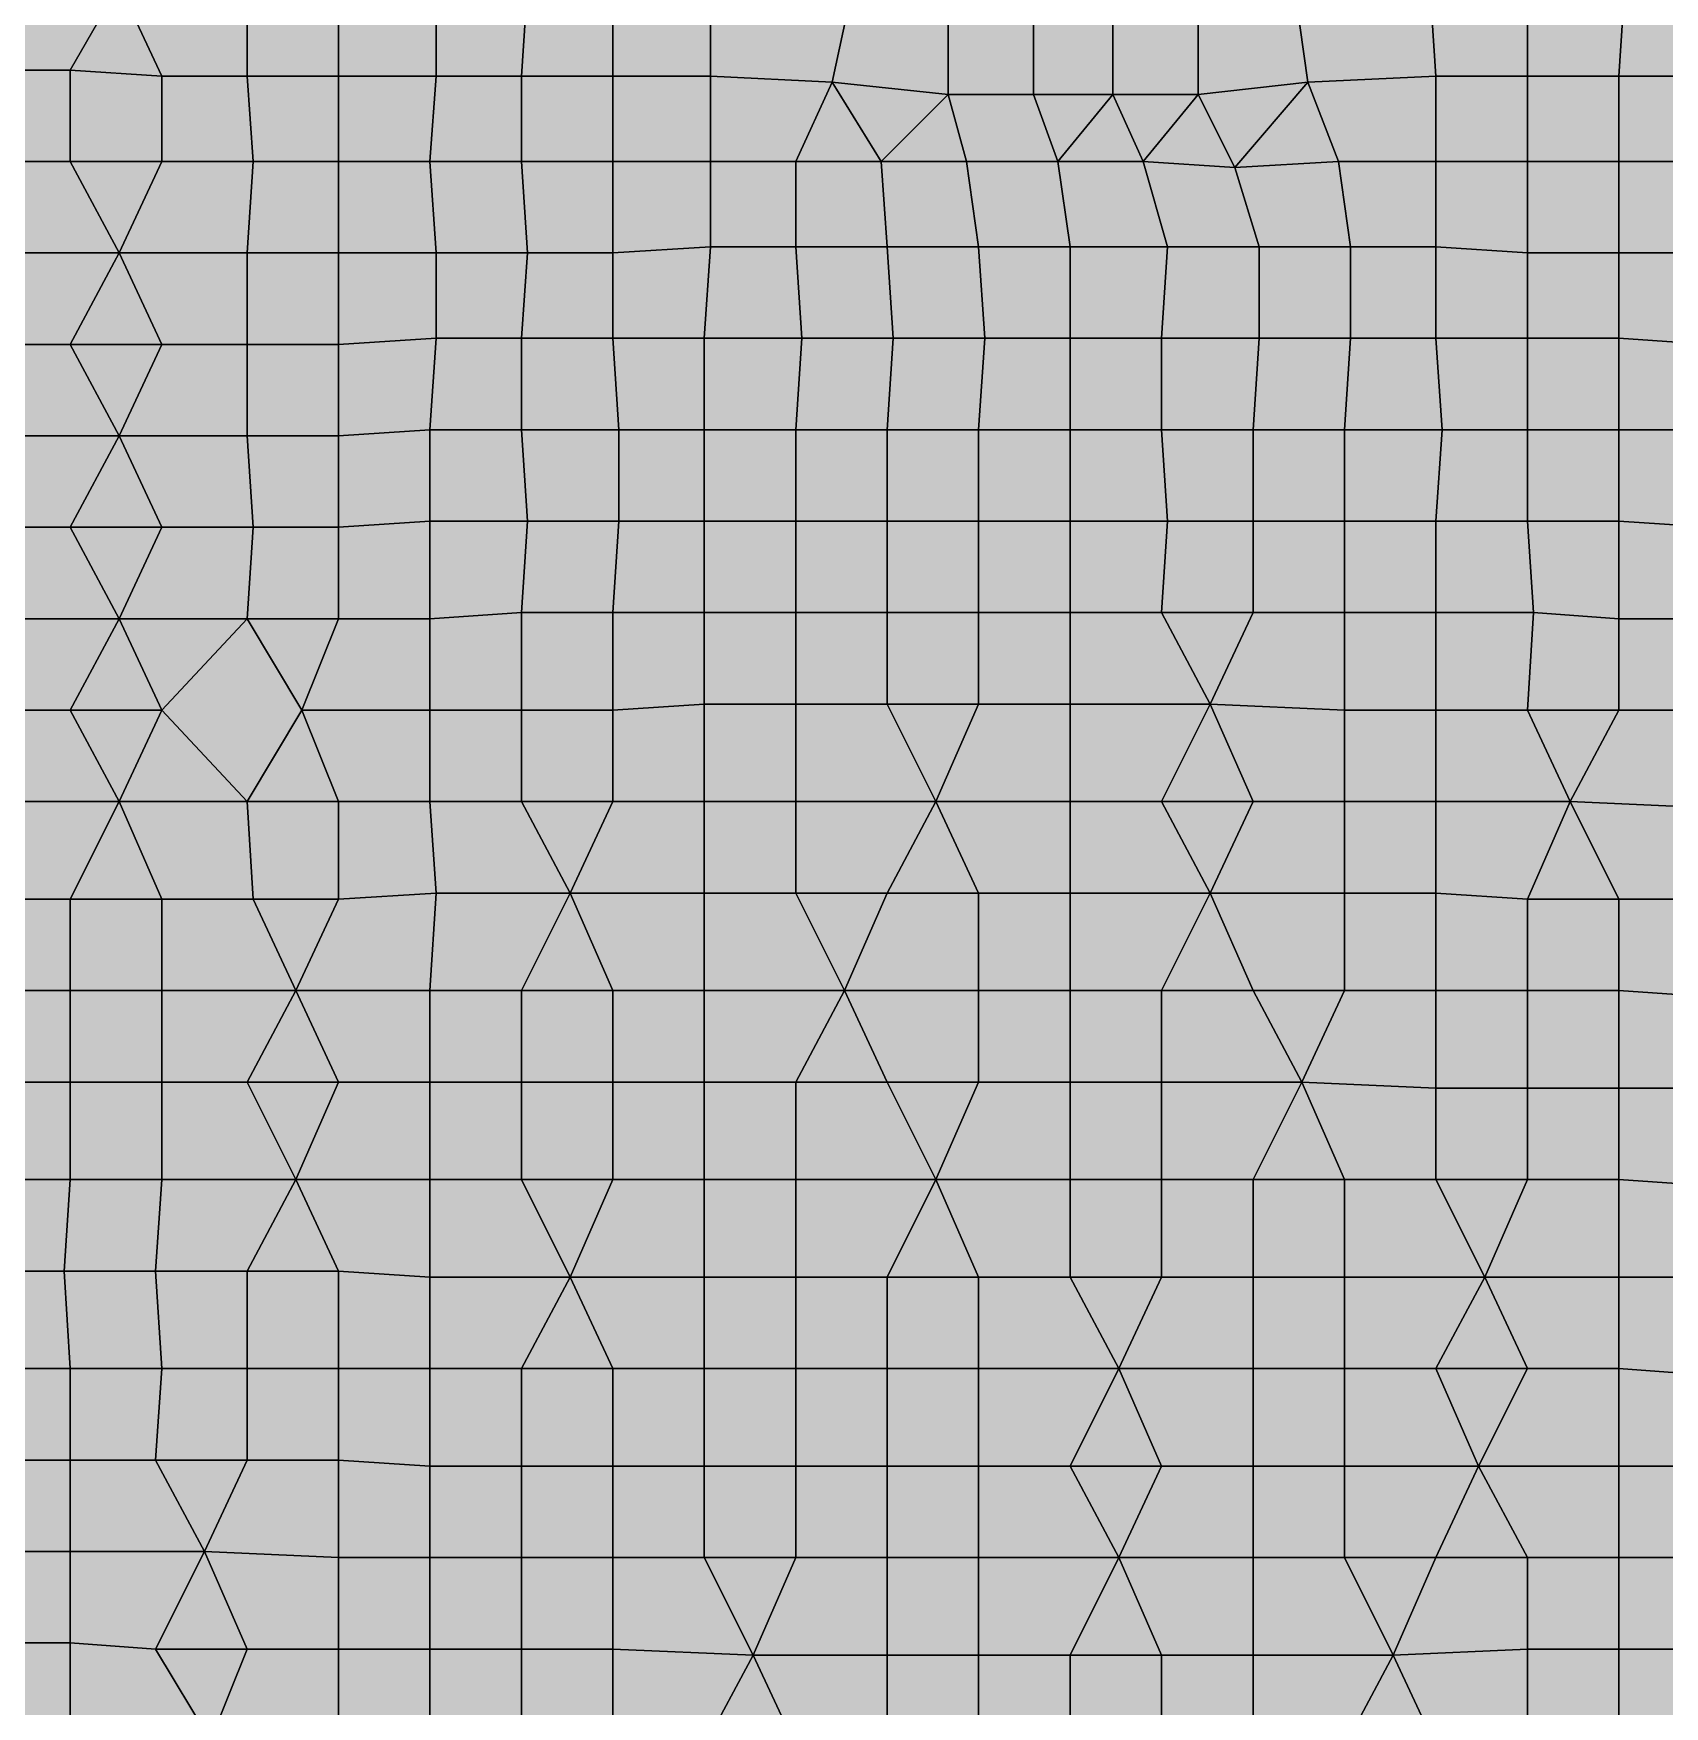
# Model space of a CAD drawing. Header units: metres. Extents: x -7480 to 79269, y -9100 to 45880.
# Drawn here: x 28639 to 33990, y 26692 to 32180 of the extents above; entities that cross this region are included whole.
import ezdxf

# ---------------------------------------------------------------- set-up
doc = ezdxf.new("R2010")
doc.units = ezdxf.units.M
for name, color, linetype in [('COLOR_1', 1, 'Continuous'), ('COLOR_181', 181, 'Continuous'), ('COLOR_3', 3, 'Continuous'), ('COLOR_5', 5, 'Continuous')]:
    doc.layers.add(name, color=color, linetype=linetype)

msp = doc.modelspace()

# ---------------------------------------------------------------- hatches: boundary and pattern name
at = {"layer": 'COLOR_1'}
for points in [[(30540, 32040), (30860, 32040), (30860, 32340), (30540, 32340)], [(30860, 32040), (31260, 32020), (31320, 32300), (30860, 32340)], [(30540, 31760), (30860, 31760), (30860, 32040), (30540, 32040)], [(30860, 31760), (31140, 31760), (31260, 32020), (30860, 32040)], [(31140, 31760), (31420, 31760), (31260, 32020)], [(31260, 32020), (31420, 31760), (31640, 31980)], [(32460, 31980), (32580, 31740), (32820, 32020)], [(32580, 31740), (32920, 31760), (32820, 32020)], [(32820, 32020), (32920, 31760), (33240, 31760), (33240, 32040)], [(33240, 31760), (33540, 31760), (33540, 32040), (33240, 32040)], [(31420, 31760), (31700, 31760), (31640, 31980)], [(31640, 31980), (31700, 31760), (32000, 31760), (31920, 31980)], [(31920, 31980), (32000, 31760), (32180, 31980)], [(32000, 31760), (32280, 31760), (32180, 31980)], [(32180, 31980), (32280, 31760), (32460, 31980)], [(32280, 31760), (32580, 31740), (32460, 31980)], [(30540, 31460), (30860, 31480), (30860, 31760), (30540, 31760)], [(30860, 31480), (31140, 31480), (31140, 31760), (30860, 31760)], [(31140, 31480), (31440, 31480), (31420, 31760), (31140, 31760)], [(31420, 31760), (31440, 31480), (31740, 31480), (31700, 31760)], [(31700, 31760), (31740, 31480), (32040, 31480), (32000, 31760)], [(32000, 31760), (32040, 31480), (32360, 31480), (32280, 31760)], [(32280, 31760), (32360, 31480), (32660, 31480), (32580, 31740)], [(32580, 31740), (32660, 31480), (32960, 31480), (32920, 31760)], [(32920, 31760), (32960, 31480), (33240, 31480), (33240, 31760)], [(33240, 31480), (33540, 31460), (33540, 31760), (33240, 31760)], [(30540, 31180), (30840, 31180), (30860, 31480), (30540, 31460)], [(30840, 31180), (31160, 31180), (31140, 31480), (30860, 31480)], [(32960, 31180), (33240, 31180), (33240, 31480), (32960, 31480)], [(33240, 31180), (33540, 31180), (33540, 31460), (33240, 31480)], [(30240, 30880), (30560, 30880), (30540, 31180), (30240, 31180)], [(30540, 31180), (30560, 30880), (30840, 30880), (30840, 31180)], [(30840, 30880), (31140, 30880), (31160, 31180), (30840, 31180)], [(31140, 30880), (31440, 30880), (31460, 31180), (31160, 31180)], [(31440, 30880), (31740, 30880), (31760, 31180), (31460, 31180)], [(31740, 30880), (32040, 30880), (32040, 31180), (31760, 31180)], [(32040, 30880), (32340, 30880), (32340, 31180), (32040, 31180)], [(32340, 30880), (32640, 30880), (32660, 31180), (32340, 31180)], [(32640, 30880), (32940, 30880), (32960, 31180), (32660, 31180)], [(32940, 30880), (33260, 30880), (33240, 31180), (32960, 31180)], [(33240, 31180), (33260, 30880), (33540, 30880), (33540, 31180)], [(33540, 30880), (33840, 30880), (33840, 31180), (33540, 31180)]]:
    msp.add_hatch(color=256, dxfattribs=at).paths.add_polyline_path(points)
at = {"layer": 'COLOR_181'}
for points in [[(28460, 32060), (28760, 32060), (28920, 32340), (28460, 32360)], [(28760, 32060), (29060, 32040), (28920, 32340)], [(28920, 32340), (29060, 32040), (29340, 32040), (29340, 32340)], [(29340, 32040), (29640, 32040), (29640, 32340), (29340, 32340)], [(29640, 32040), (29960, 32040), (29960, 32340), (29640, 32340)], [(29960, 32040), (30240, 32040), (30260, 32340), (29960, 32340)], [(30240, 32040), (30540, 32040), (30540, 32340), (30260, 32340)], [(33540, 32040), (33840, 32040), (33860, 32340), (33540, 32340)], [(33840, 32040), (34140, 32040), (34140, 32340), (33860, 32340)], [(28460, 31760), (28760, 31760), (28760, 32060), (28460, 32060)], [(28760, 31760), (29060, 31760), (29060, 32040), (28760, 32060)], [(29060, 31760), (29360, 31760), (29340, 32040), (29060, 32040)], [(29340, 32040), (29360, 31760), (29640, 31760), (29640, 32040)], [(29640, 31760), (29940, 31760), (29960, 32040), (29640, 32040)], [(29940, 31760), (30240, 31760), (30240, 32040), (29960, 32040)], [(30240, 31760), (30540, 31760), (30540, 32040), (30240, 32040)], [(33540, 31760), (33840, 31760), (33840, 32040), (33540, 32040)], [(33840, 31760), (34140, 31760), (34140, 32040), (33840, 32040)], [(28460, 31460), (28920, 31460), (28760, 31760), (28460, 31760)], [(28760, 31760), (28920, 31460), (29060, 31760)], [(28920, 31460), (29340, 31460), (29360, 31760), (29060, 31760)], [(29340, 31460), (29640, 31460), (29640, 31760), (29360, 31760)], [(29640, 31460), (29960, 31460), (29940, 31760), (29640, 31760)], [(29940, 31760), (29960, 31460), (30260, 31460), (30240, 31760)], [(30240, 31760), (30260, 31460), (30540, 31460), (30540, 31760)], [(33540, 31460), (33840, 31460), (33840, 31760), (33540, 31760)], [(33840, 31460), (34140, 31460), (34140, 31760), (33840, 31760)], [(28460, 31160), (28760, 31160), (28920, 31460), (28460, 31460)], [(28760, 31160), (29060, 31160), (28920, 31460)], [(28920, 31460), (29060, 31160), (29340, 31160), (29340, 31460)], [(29340, 31160), (29640, 31160), (29640, 31460), (29340, 31460)], [(29640, 31160), (29960, 31180), (29960, 31460), (29640, 31460)], [(29960, 31180), (30240, 31180), (30260, 31460), (29960, 31460)], [(30240, 31180), (30540, 31180), (30540, 31460), (30260, 31460)], [(31140, 31480), (31160, 31180), (31460, 31180), (31440, 31480)], [(31440, 31480), (31460, 31180), (31760, 31180), (31740, 31480)], [(31740, 31480), (31760, 31180), (32040, 31180), (32040, 31480)], [(32040, 31180), (32340, 31180), (32360, 31480), (32040, 31480)], [(32340, 31180), (32660, 31180), (32660, 31480), (32360, 31480)], [(32660, 31180), (32960, 31180), (32960, 31480), (32660, 31480)], [(33540, 31180), (33840, 31180), (33840, 31460), (33540, 31460)], [(33840, 31180), (34140, 31160), (34140, 31460), (33840, 31460)], [(29640, 30860), (29940, 30880), (29960, 31180), (29640, 31160)], [(29940, 30880), (30240, 30880), (30240, 31180), (29960, 31180)], [(33840, 30880), (34140, 30880), (34140, 31160), (33840, 31180)], [(28460, 30860), (28920, 30860), (28760, 31160), (28460, 31160)], [(28760, 31160), (28920, 30860), (29060, 31160)], [(28920, 30860), (29340, 30860), (29340, 31160), (29060, 31160)], [(29340, 30860), (29640, 30860), (29640, 31160), (29340, 31160)], [(28460, 30560), (28760, 30560), (28920, 30860), (28460, 30860)], [(28760, 30560), (29060, 30560), (28920, 30860)], [(28920, 30860), (29060, 30560), (29360, 30560), (29340, 30860)], [(29340, 30860), (29360, 30560), (29640, 30560), (29640, 30860)], [(29640, 30560), (29940, 30580), (29940, 30880), (29640, 30860)], [(29940, 30580), (30260, 30580), (30240, 30880), (29940, 30880)], [(30240, 30880), (30260, 30580), (30560, 30580), (30560, 30880)], [(30560, 30580), (30840, 30580), (30840, 30880), (30560, 30880)], [(30840, 30580), (31140, 30580), (31140, 30880), (30840, 30880)], [(31140, 30580), (31440, 30580), (31440, 30880), (31140, 30880)], [(31440, 30580), (31740, 30580), (31740, 30880), (31440, 30880)], [(31740, 30580), (32040, 30580), (32040, 30880), (31740, 30880)], [(32040, 30580), (32360, 30580), (32340, 30880), (32040, 30880)], [(32340, 30880), (32360, 30580), (32640, 30580), (32640, 30880)], [(32640, 30580), (32940, 30580), (32940, 30880), (32640, 30880)], [(32940, 30580), (33240, 30580), (33260, 30880), (32940, 30880)], [(33240, 30580), (33540, 30580), (33540, 30880), (33260, 30880)], [(33540, 30580), (33840, 30580), (33840, 30880), (33540, 30880)], [(33840, 30580), (34140, 30560), (34140, 30880), (33840, 30880)], [(29640, 30260), (29940, 30260), (29940, 30580), (29640, 30560)], [(29940, 30260), (30240, 30280), (30260, 30580), (29940, 30580)], [(30240, 30280), (30540, 30280), (30560, 30580), (30260, 30580)], [(30540, 30280), (30840, 30280), (30840, 30580), (30560, 30580)], [(30840, 30280), (31140, 30280), (31140, 30580), (30840, 30580)], [(31140, 30280), (31440, 30280), (31440, 30580), (31140, 30580)], [(31440, 30280), (31740, 30280), (31740, 30580), (31440, 30580)], [(31740, 30280), (32040, 30280), (32040, 30580), (31740, 30580)], [(32040, 30280), (32340, 30280), (32360, 30580), (32040, 30580)], [(32340, 30280), (32640, 30280), (32640, 30580), (32360, 30580)], [(32640, 30280), (32940, 30280), (32940, 30580), (32640, 30580)], [(32940, 30280), (33240, 30280), (33240, 30580), (32940, 30580)], [(33240, 30280), (33560, 30280), (33540, 30580), (33240, 30580)], [(33540, 30580), (33560, 30280), (33840, 30260), (33840, 30580)], [(33840, 30260), (34140, 30260), (34140, 30560), (33840, 30580)], [(28460, 30260), (28920, 30260), (28760, 30560), (28460, 30560)], [(28760, 30560), (28920, 30260), (29060, 30560)], [(28920, 30260), (29340, 30260), (29360, 30560), (29060, 30560)], [(29340, 30260), (29640, 30260), (29640, 30560), (29360, 30560)], [(28460, 29960), (28760, 29960), (28920, 30260), (28460, 30260)], [(28760, 29960), (29060, 29960), (28920, 30260)], [(28920, 30260), (29060, 29960), (29340, 30260)], [(29060, 29960), (29340, 29660), (29520, 29960), (29340, 30260)], [(29340, 30260), (29520, 29960), (29640, 30260)], [(29520, 29960), (29940, 29960), (29940, 30260), (29640, 30260)], [(29940, 29960), (30240, 29960), (30240, 30280), (29940, 30260)], [(30240, 29960), (30540, 29960), (30540, 30280), (30240, 30280)], [(30540, 29960), (30840, 29980), (30840, 30280), (30540, 30280)], [(30840, 29980), (31140, 29980), (31140, 30280), (30840, 30280)], [(31140, 29980), (31440, 29980), (31440, 30280), (31140, 30280)], [(31440, 29980), (31740, 29980), (31740, 30280), (31440, 30280)], [(31740, 29980), (32040, 29980), (32040, 30280), (31740, 30280)], [(32040, 29980), (32500, 29980), (32340, 30280), (32040, 30280)], [(32340, 30280), (32500, 29980), (32640, 30280)], [(32500, 29980), (32940, 29960), (32940, 30280), (32640, 30280)], [(32940, 29960), (33240, 29960), (33240, 30280), (32940, 30280)], [(33240, 29960), (33540, 29960), (33560, 30280), (33240, 30280)], [(33540, 29960), (33840, 29960), (33840, 30260), (33560, 30280)], [(33840, 29960), (34140, 29960), (34140, 30260), (33840, 30260)], [(30540, 29660), (30840, 29660), (30840, 29980), (30540, 29960)], [(30840, 29660), (31140, 29660), (31140, 29980), (30840, 29980)], [(31140, 29660), (31600, 29660), (31440, 29980), (31140, 29980)], [(31440, 29980), (31600, 29660), (31740, 29980)], [(31600, 29660), (32040, 29660), (32040, 29980), (31740, 29980)], [(32040, 29660), (32340, 29660), (32500, 29980), (32040, 29980)], [(32340, 29660), (32640, 29660), (32500, 29980)], [(32500, 29980), (32640, 29660), (32940, 29660), (32940, 29960)], [(28460, 29660), (28920, 29660), (28760, 29960), (28460, 29960)], [(28760, 29960), (28920, 29660), (29060, 29960)], [(28920, 29660), (29340, 29660), (29060, 29960)], [(29340, 29660), (29640, 29660), (29520, 29960)], [(29520, 29960), (29640, 29660), (29940, 29660), (29940, 29960)], [(29940, 29660), (30240, 29660), (30240, 29960), (29940, 29960)], [(30240, 29660), (30540, 29660), (30540, 29960), (30240, 29960)], [(32940, 29660), (33240, 29660), (33240, 29960), (32940, 29960)], [(33240, 29660), (33680, 29660), (33540, 29960), (33240, 29960)], [(33540, 29960), (33680, 29660), (33840, 29960)], [(33680, 29660), (34140, 29640), (34140, 29960), (33840, 29960)], [(28460, 29340), (28760, 29340), (28920, 29660), (28460, 29660)], [(28760, 29340), (29060, 29340), (28920, 29660)], [(28920, 29660), (29060, 29340), (29360, 29340), (29340, 29660)], [(29340, 29660), (29360, 29340), (29640, 29340), (29640, 29660)], [(29640, 29340), (29960, 29360), (29940, 29660), (29640, 29660)], [(29940, 29660), (29960, 29360), (30400, 29360), (30240, 29660)], [(30240, 29660), (30400, 29360), (30540, 29660)], [(30400, 29360), (30840, 29360), (30840, 29660), (30540, 29660)], [(30840, 29360), (31140, 29360), (31140, 29660), (30840, 29660)], [(31140, 29360), (31440, 29360), (31600, 29660), (31140, 29660)], [(31440, 29360), (31740, 29360), (31600, 29660)], [(31600, 29660), (31740, 29360), (32040, 29360), (32040, 29660)], [(32040, 29360), (32500, 29360), (32340, 29660), (32040, 29660)], [(32340, 29660), (32500, 29360), (32640, 29660)], [(32500, 29360), (32940, 29360), (32940, 29660), (32640, 29660)], [(32940, 29360), (33240, 29360), (33240, 29660), (32940, 29660)], [(33240, 29360), (33540, 29340), (33680, 29660), (33240, 29660)], [(33540, 29340), (33840, 29340), (33680, 29660)], [(33680, 29660), (33840, 29340), (34140, 29340), (34140, 29640)], [(28460, 29040), (28760, 29040), (28760, 29340), (28460, 29340)], [(28760, 29040), (29060, 29040), (29060, 29340), (28760, 29340)], [(29060, 29040), (29500, 29040), (29360, 29340), (29060, 29340)], [(29360, 29340), (29500, 29040), (29640, 29340)], [(29500, 29040), (29940, 29040), (29960, 29360), (29640, 29340)], [(29940, 29040), (30240, 29040), (30400, 29360), (29960, 29360)], [(30240, 29040), (30540, 29040), (30400, 29360)], [(30400, 29360), (30540, 29040), (30840, 29040), (30840, 29360)], [(30840, 29040), (31300, 29040), (31140, 29360), (30840, 29360)], [(31140, 29360), (31300, 29040), (31440, 29360)], [(31300, 29040), (31740, 29040), (31740, 29360), (31440, 29360)], [(31740, 29040), (32040, 29040), (32040, 29360), (31740, 29360)], [(32040, 29040), (32340, 29040), (32500, 29360), (32040, 29360)], [(32340, 29040), (32640, 29040), (32500, 29360)], [(32500, 29360), (32640, 29040), (32940, 29040), (32940, 29360)], [(32940, 29040), (33240, 29040), (33240, 29360), (32940, 29360)], [(33240, 29040), (33540, 29040), (33540, 29340), (33240, 29360)], [(33540, 29040), (33840, 29040), (33840, 29340), (33540, 29340)], [(33840, 29040), (34140, 29020), (34140, 29340), (33840, 29340)], [(28460, 28740), (28760, 28740), (28760, 29040), (28460, 29040)], [(28760, 28740), (29060, 28740), (29060, 29040), (28760, 29040)], [(29060, 28740), (29340, 28740), (29500, 29040), (29060, 29040)], [(29340, 28740), (29640, 28740), (29500, 29040)], [(29500, 29040), (29640, 28740), (29940, 28740), (29940, 29040)], [(29940, 28740), (30240, 28740), (30240, 29040), (29940, 29040)], [(30240, 28740), (30540, 28740), (30540, 29040), (30240, 29040)], [(30540, 28740), (30840, 28740), (30840, 29040), (30540, 29040)], [(30840, 28740), (31140, 28740), (31300, 29040), (30840, 29040)], [(31140, 28740), (31440, 28740), (31300, 29040)], [(31300, 29040), (31440, 28740), (31740, 28740), (31740, 29040)], [(31740, 28740), (32040, 28740), (32040, 29040), (31740, 29040)], [(32040, 28740), (32340, 28740), (32340, 29040), (32040, 29040)], [(32340, 28740), (32800, 28740), (32640, 29040), (32340, 29040)], [(32640, 29040), (32800, 28740), (32940, 29040)], [(32800, 28740), (33240, 28720), (33240, 29040), (32940, 29040)], [(33240, 28720), (33540, 28720), (33540, 29040), (33240, 29040)], [(33540, 28720), (33840, 28720), (33840, 29040), (33540, 29040)], [(33840, 28720), (34140, 28720), (34140, 29020), (33840, 29040)], [(28460, 28420), (28760, 28420), (28760, 28740), (28460, 28740)], [(28760, 28420), (29060, 28420), (29060, 28740), (28760, 28740)], [(29060, 28420), (29500, 28420), (29340, 28740), (29060, 28740)], [(29340, 28740), (29500, 28420), (29640, 28740)], [(29500, 28420), (29940, 28420), (29940, 28740), (29640, 28740)], [(29940, 28420), (30240, 28420), (30240, 28740), (29940, 28740)], [(30240, 28420), (30540, 28420), (30540, 28740), (30240, 28740)], [(30540, 28420), (30840, 28420), (30840, 28740), (30540, 28740)], [(30840, 28420), (31140, 28420), (31140, 28740), (30840, 28740)], [(31140, 28420), (31600, 28420), (31440, 28740), (31140, 28740)], [(31440, 28740), (31600, 28420), (31740, 28740)], [(31600, 28420), (32040, 28420), (32040, 28740), (31740, 28740)], [(32040, 28420), (32340, 28420), (32340, 28740), (32040, 28740)], [(32340, 28420), (32640, 28420), (32800, 28740), (32340, 28740)], [(32640, 28420), (32940, 28420), (32800, 28740)], [(32800, 28740), (32940, 28420), (33240, 28420), (33240, 28720)], [(33240, 28420), (33540, 28420), (33540, 28720), (33240, 28720)], [(33540, 28420), (33840, 28420), (33840, 28720), (33540, 28720)], [(33840, 28420), (34140, 28400), (34140, 28720), (33840, 28720)], [(28300, 28120), (28740, 28120), (28760, 28420), (28460, 28420)], [(28740, 28120), (29040, 28120), (29060, 28420), (28760, 28420)], [(29040, 28120), (29340, 28120), (29500, 28420), (29060, 28420)], [(29340, 28120), (29640, 28120), (29500, 28420)], [(29500, 28420), (29640, 28120), (29940, 28100), (29940, 28420)], [(29940, 28100), (30400, 28100), (30240, 28420), (29940, 28420)], [(30240, 28420), (30400, 28100), (30540, 28420)], [(30400, 28100), (30840, 28100), (30840, 28420), (30540, 28420)], [(30840, 28100), (31140, 28100), (31140, 28420), (30840, 28420)], [(31140, 28100), (31440, 28100), (31600, 28420), (31140, 28420)], [(31440, 28100), (31740, 28100), (31600, 28420)], [(31600, 28420), (31740, 28100), (32040, 28100), (32040, 28420)], [(32040, 28100), (32340, 28100), (32340, 28420), (32040, 28420)], [(32340, 28100), (32640, 28100), (32640, 28420), (32340, 28420)], [(32640, 28100), (32940, 28100), (32940, 28420), (32640, 28420)], [(32940, 28100), (33400, 28100), (33240, 28420), (32940, 28420)], [(33240, 28420), (33400, 28100), (33540, 28420)], [(33400, 28100), (33840, 28100), (33840, 28420), (33540, 28420)], [(33840, 28100), (34140, 28100), (34140, 28400), (33840, 28420)], [(28300, 28120), (28460, 27800), (28760, 27800), (28740, 28120)], [(28740, 28120), (28760, 27800), (29060, 27800), (29040, 28120)], [(29040, 28120), (29060, 27800), (29340, 27800), (29340, 28120)], [(29340, 27800), (29640, 27800), (29640, 28120), (29340, 28120)], [(29640, 27800), (29940, 27800), (29940, 28100), (29640, 28120)], [(29940, 27800), (30240, 27800), (30400, 28100), (29940, 28100)], [(30240, 27800), (30540, 27800), (30400, 28100)], [(30400, 28100), (30540, 27800), (30840, 27800), (30840, 28100)], [(30840, 27800), (31140, 27800), (31140, 28100), (30840, 28100)], [(31140, 27800), (31440, 27800), (31440, 28100), (31140, 28100)], [(31440, 27800), (31740, 27800), (31740, 28100), (31440, 28100)], [(31740, 27800), (32200, 27800), (32040, 28100), (31740, 28100)], [(32040, 28100), (32200, 27800), (32340, 28100)], [(32200, 27800), (32640, 27800), (32640, 28100), (32340, 28100)], [(32640, 27800), (32940, 27800), (32940, 28100), (32640, 28100)], [(32940, 27800), (33240, 27800), (33400, 28100), (32940, 28100)], [(33240, 27800), (33540, 27800), (33400, 28100)], [(33400, 28100), (33540, 27800), (33840, 27800), (33840, 28100)], [(33840, 27800), (34120, 27780), (34140, 28100), (33840, 28100)], [(28440, 27500), (28760, 27500), (28760, 27800), (28460, 27800)], [(28760, 27500), (29040, 27500), (29060, 27800), (28760, 27800)], [(29040, 27500), (29340, 27500), (29340, 27800), (29060, 27800)], [(29340, 27500), (29640, 27500), (29640, 27800), (29340, 27800)], [(29640, 27500), (29940, 27480), (29940, 27800), (29640, 27800)], [(29940, 27480), (30240, 27480), (30240, 27800), (29940, 27800)], [(30240, 27480), (30540, 27480), (30540, 27800), (30240, 27800)], [(30540, 27480), (30840, 27480), (30840, 27800), (30540, 27800)], [(30840, 27480), (31140, 27480), (31140, 27800), (30840, 27800)], [(31140, 27480), (31440, 27480), (31440, 27800), (31140, 27800)], [(31440, 27480), (31740, 27480), (31740, 27800), (31440, 27800)], [(31740, 27480), (32040, 27480), (32200, 27800), (31740, 27800)], [(32040, 27480), (32340, 27480), (32200, 27800)], [(32200, 27800), (32340, 27480), (32640, 27480), (32640, 27800)], [(32640, 27480), (32940, 27480), (32940, 27800), (32640, 27800)], [(32940, 27480), (33380, 27480), (33240, 27800), (32940, 27800)], [(33240, 27800), (33380, 27480), (33540, 27800)], [(33380, 27480), (33840, 27480), (33840, 27800), (33540, 27800)], [(33840, 27480), (34140, 27480), (34120, 27780), (33840, 27800)], [(28440, 27500), (28460, 27200), (28760, 27200), (28760, 27500)], [(28760, 27200), (29200, 27200), (29040, 27500), (28760, 27500)], [(29040, 27500), (29200, 27200), (29340, 27500)], [(29200, 27200), (29640, 27180), (29640, 27500), (29340, 27500)], [(29640, 27180), (29940, 27180), (29940, 27480), (29640, 27500)], [(29940, 27180), (30240, 27180), (30240, 27480), (29940, 27480)], [(30240, 27180), (30540, 27180), (30540, 27480), (30240, 27480)], [(30540, 27180), (30840, 27180), (30840, 27480), (30540, 27480)], [(30840, 27180), (31140, 27180), (31140, 27480), (30840, 27480)], [(31140, 27180), (31440, 27180), (31440, 27480), (31140, 27480)], [(31440, 27180), (31740, 27180), (31740, 27480), (31440, 27480)], [(31740, 27180), (32200, 27180), (32040, 27480), (31740, 27480)], [(32040, 27480), (32200, 27180), (32340, 27480)], [(32200, 27180), (32640, 27180), (32640, 27480), (32340, 27480)], [(32640, 27180), (32940, 27180), (32940, 27480), (32640, 27480)], [(32940, 27180), (33240, 27180), (33380, 27480), (32940, 27480)], [(33240, 27180), (33540, 27180), (33380, 27480)], [(33380, 27480), (33540, 27180), (33840, 27180), (33840, 27480)], [(33840, 27180), (34140, 27180), (34140, 27480), (33840, 27480)], [(28440, 26900), (28760, 26900), (28760, 27200), (28460, 27200)], [(28760, 26900), (29040, 26880), (29200, 27200), (28760, 27200)], [(29040, 26880), (29340, 26880), (29200, 27200)], [(29200, 27200), (29340, 26880), (29640, 26880), (29640, 27180)], [(29640, 26880), (29940, 26880), (29940, 27180), (29640, 27180)], [(29940, 26880), (30240, 26880), (30240, 27180), (29940, 27180)], [(30240, 26880), (30540, 26880), (30540, 27180), (30240, 27180)], [(30540, 26880), (31000, 26860), (30840, 27180), (30540, 27180)], [(30840, 27180), (31000, 26860), (31140, 27180)], [(31000, 26860), (31440, 26860), (31440, 27180), (31140, 27180)], [(31440, 26860), (31740, 26860), (31740, 27180), (31440, 27180)], [(31740, 26860), (32040, 26860), (32200, 27180), (31740, 27180)], [(32040, 26860), (32340, 26860), (32200, 27180)], [(32200, 27180), (32340, 26860), (32640, 26860), (32640, 27180)], [(32640, 26860), (33100, 26860), (32940, 27180), (32640, 27180)], [(32940, 27180), (33100, 26860), (33240, 27180)], [(33100, 26860), (33540, 26880), (33540, 27180), (33240, 27180)], [(33540, 26880), (33840, 26880), (33840, 27180), (33540, 27180)], [(33840, 26880), (34140, 26880), (34140, 27180), (33840, 27180)], [(28440, 26900), (28460, 26580), (28760, 26580), (28760, 26900)], [(28760, 26580), (29220, 26580), (29040, 26880), (28760, 26900)], [(29040, 26880), (29220, 26580), (29340, 26880)], [(29220, 26580), (29640, 26580), (29640, 26880), (29340, 26880)], [(29640, 26580), (29940, 26580), (29940, 26880), (29640, 26880)], [(29940, 26580), (30240, 26560), (30240, 26880), (29940, 26880)], [(30240, 26560), (30540, 26560), (30540, 26880), (30240, 26880)], [(30540, 26560), (30840, 26560), (31000, 26860), (30540, 26880)], [(30840, 26560), (31140, 26560), (31000, 26860)], [(31000, 26860), (31140, 26560), (31440, 26560), (31440, 26860)], [(31440, 26560), (31740, 26560), (31740, 26860), (31440, 26860)], [(31740, 26560), (32040, 26560), (32040, 26860), (31740, 26860)], [(32040, 26560), (32340, 26560), (32340, 26860), (32040, 26860)], [(32340, 26560), (32640, 26560), (32640, 26860), (32340, 26860)], [(32640, 26560), (32940, 26560), (33100, 26860), (32640, 26860)], [(32940, 26560), (33240, 26560), (33100, 26860)], [(33100, 26860), (33240, 26560), (33540, 26560), (33540, 26880)], [(33540, 26560), (33840, 26560), (33840, 26880), (33540, 26880)], [(33840, 26560), (34140, 26580), (34140, 26880), (33840, 26880)]]:
    msp.add_hatch(color=256, dxfattribs=at).paths.add_polyline_path(points)
at = {"layer": 'COLOR_3'}
for points in [[(32780, 32300), (32820, 32020), (33240, 32040), (33220, 32340)], [(33220, 32340), (33240, 32040), (33540, 32040), (33540, 32340)], [(31260, 32020), (31640, 31980), (31640, 32280), (31320, 32300)], [(31640, 31980), (31920, 31980), (31920, 32280), (31640, 32280)], [(31920, 31980), (32180, 31980), (32180, 32280), (31920, 32280)]]:
    msp.add_hatch(color=256, dxfattribs=at).paths.add_polyline_path(points)
at = {"layer": 'COLOR_5'}
for points in [[(32180, 31980), (32460, 31980), (32460, 32280), (32180, 32280)], [(32460, 31980), (32820, 32020), (32780, 32300), (32460, 32280)]]:
    msp.add_hatch(color=256, dxfattribs=at).paths.add_polyline_path(points)

# ---------------------------------------------------------------- linework, layer by layer
at = {"layer": 'COLOR_1'}
for points in [[(30540, 32040), (30860, 32040), (30860, 32340), (30540, 32340)], [(30860, 32040), (31260, 32020), (31320, 32300), (30860, 32340)], [(30540, 31760), (30860, 31760), (30860, 32040), (30540, 32040)], [(30860, 31760), (31140, 31760), (31260, 32020), (30860, 32040)], [(31140, 31760), (31420, 31760), (31260, 32020)], [(31260, 32020), (31420, 31760), (31640, 31980)], [(32460, 31980), (32580, 31740), (32820, 32020)], [(32580, 31740), (32920, 31760), (32820, 32020)], [(32820, 32020), (32920, 31760), (33240, 31760), (33240, 32040)], [(33240, 31760), (33540, 31760), (33540, 32040), (33240, 32040)], [(31420, 31760), (31700, 31760), (31640, 31980)], [(31640, 31980), (31700, 31760), (32000, 31760), (31920, 31980)], [(31920, 31980), (32000, 31760), (32180, 31980)], [(32000, 31760), (32280, 31760), (32180, 31980)], [(32180, 31980), (32280, 31760), (32460, 31980)], [(32280, 31760), (32580, 31740), (32460, 31980)], [(30540, 31460), (30860, 31480), (30860, 31760), (30540, 31760)], [(30860, 31480), (31140, 31480), (31140, 31760), (30860, 31760)], [(31140, 31480), (31440, 31480), (31420, 31760), (31140, 31760)], [(31420, 31760), (31440, 31480), (31740, 31480), (31700, 31760)], [(31700, 31760), (31740, 31480), (32040, 31480), (32000, 31760)], [(32000, 31760), (32040, 31480), (32360, 31480), (32280, 31760)], [(32280, 31760), (32360, 31480), (32660, 31480), (32580, 31740)], [(32580, 31740), (32660, 31480), (32960, 31480), (32920, 31760)], [(32920, 31760), (32960, 31480), (33240, 31480), (33240, 31760)], [(33240, 31480), (33540, 31460), (33540, 31760), (33240, 31760)], [(30540, 31180), (30840, 31180), (30860, 31480), (30540, 31460)], [(30840, 31180), (31160, 31180), (31140, 31480), (30860, 31480)], [(32960, 31180), (33240, 31180), (33240, 31480), (32960, 31480)], [(33240, 31180), (33540, 31180), (33540, 31460), (33240, 31480)], [(30240, 30880), (30560, 30880), (30540, 31180), (30240, 31180)], [(30540, 31180), (30560, 30880), (30840, 30880), (30840, 31180)], [(30840, 30880), (31140, 30880), (31160, 31180), (30840, 31180)], [(31140, 30880), (31440, 30880), (31460, 31180), (31160, 31180)], [(31440, 30880), (31740, 30880), (31760, 31180), (31460, 31180)], [(31740, 30880), (32040, 30880), (32040, 31180), (31760, 31180)], [(32040, 30880), (32340, 30880), (32340, 31180), (32040, 31180)], [(32340, 30880), (32640, 30880), (32660, 31180), (32340, 31180)], [(32640, 30880), (32940, 30880), (32960, 31180), (32660, 31180)], [(32940, 30880), (33260, 30880), (33240, 31180), (32960, 31180)], [(33240, 31180), (33260, 30880), (33540, 30880), (33540, 31180)], [(33540, 30880), (33840, 30880), (33840, 31180), (33540, 31180)]]:
    msp.add_lwpolyline(points, close=True, dxfattribs=at)
at = {"layer": 'COLOR_181'}
for points in [[(28460, 32060), (28760, 32060), (28920, 32340), (28460, 32360)], [(28760, 32060), (29060, 32040), (28920, 32340)], [(28920, 32340), (29060, 32040), (29340, 32040), (29340, 32340)], [(29340, 32040), (29640, 32040), (29640, 32340), (29340, 32340)], [(29640, 32040), (29960, 32040), (29960, 32340), (29640, 32340)], [(29960, 32040), (30240, 32040), (30260, 32340), (29960, 32340)], [(30240, 32040), (30540, 32040), (30540, 32340), (30260, 32340)], [(33540, 32040), (33840, 32040), (33860, 32340), (33540, 32340)], [(33840, 32040), (34140, 32040), (34140, 32340), (33860, 32340)], [(28460, 31760), (28760, 31760), (28760, 32060), (28460, 32060)], [(28760, 31760), (29060, 31760), (29060, 32040), (28760, 32060)], [(29060, 31760), (29360, 31760), (29340, 32040), (29060, 32040)], [(29340, 32040), (29360, 31760), (29640, 31760), (29640, 32040)], [(29640, 31760), (29940, 31760), (29960, 32040), (29640, 32040)], [(29940, 31760), (30240, 31760), (30240, 32040), (29960, 32040)], [(30240, 31760), (30540, 31760), (30540, 32040), (30240, 32040)], [(33540, 31760), (33840, 31760), (33840, 32040), (33540, 32040)], [(33840, 31760), (34140, 31760), (34140, 32040), (33840, 32040)], [(28460, 31460), (28920, 31460), (28760, 31760), (28460, 31760)], [(28760, 31760), (28920, 31460), (29060, 31760)], [(28920, 31460), (29340, 31460), (29360, 31760), (29060, 31760)], [(29340, 31460), (29640, 31460), (29640, 31760), (29360, 31760)], [(29640, 31460), (29960, 31460), (29940, 31760), (29640, 31760)], [(29940, 31760), (29960, 31460), (30260, 31460), (30240, 31760)], [(30240, 31760), (30260, 31460), (30540, 31460), (30540, 31760)], [(33540, 31460), (33840, 31460), (33840, 31760), (33540, 31760)], [(33840, 31460), (34140, 31460), (34140, 31760), (33840, 31760)], [(28460, 31160), (28760, 31160), (28920, 31460), (28460, 31460)], [(28760, 31160), (29060, 31160), (28920, 31460)], [(28920, 31460), (29060, 31160), (29340, 31160), (29340, 31460)], [(29340, 31160), (29640, 31160), (29640, 31460), (29340, 31460)], [(29640, 31160), (29960, 31180), (29960, 31460), (29640, 31460)], [(29960, 31180), (30240, 31180), (30260, 31460), (29960, 31460)], [(30240, 31180), (30540, 31180), (30540, 31460), (30260, 31460)], [(31140, 31480), (31160, 31180), (31460, 31180), (31440, 31480)], [(31440, 31480), (31460, 31180), (31760, 31180), (31740, 31480)], [(31740, 31480), (31760, 31180), (32040, 31180), (32040, 31480)], [(32040, 31180), (32340, 31180), (32360, 31480), (32040, 31480)], [(32340, 31180), (32660, 31180), (32660, 31480), (32360, 31480)], [(32660, 31180), (32960, 31180), (32960, 31480), (32660, 31480)], [(33540, 31180), (33840, 31180), (33840, 31460), (33540, 31460)], [(33840, 31180), (34140, 31160), (34140, 31460), (33840, 31460)], [(29640, 30860), (29940, 30880), (29960, 31180), (29640, 31160)], [(29940, 30880), (30240, 30880), (30240, 31180), (29960, 31180)], [(33840, 30880), (34140, 30880), (34140, 31160), (33840, 31180)], [(28460, 30860), (28920, 30860), (28760, 31160), (28460, 31160)], [(28760, 31160), (28920, 30860), (29060, 31160)], [(28920, 30860), (29340, 30860), (29340, 31160), (29060, 31160)], [(29340, 30860), (29640, 30860), (29640, 31160), (29340, 31160)], [(28460, 30560), (28760, 30560), (28920, 30860), (28460, 30860)], [(28760, 30560), (29060, 30560), (28920, 30860)], [(28920, 30860), (29060, 30560), (29360, 30560), (29340, 30860)], [(29340, 30860), (29360, 30560), (29640, 30560), (29640, 30860)], [(29640, 30560), (29940, 30580), (29940, 30880), (29640, 30860)], [(29940, 30580), (30260, 30580), (30240, 30880), (29940, 30880)], [(30240, 30880), (30260, 30580), (30560, 30580), (30560, 30880)], [(30560, 30580), (30840, 30580), (30840, 30880), (30560, 30880)], [(30840, 30580), (31140, 30580), (31140, 30880), (30840, 30880)], [(31140, 30580), (31440, 30580), (31440, 30880), (31140, 30880)], [(31440, 30580), (31740, 30580), (31740, 30880), (31440, 30880)], [(31740, 30580), (32040, 30580), (32040, 30880), (31740, 30880)], [(32040, 30580), (32360, 30580), (32340, 30880), (32040, 30880)], [(32340, 30880), (32360, 30580), (32640, 30580), (32640, 30880)], [(32640, 30580), (32940, 30580), (32940, 30880), (32640, 30880)], [(32940, 30580), (33240, 30580), (33260, 30880), (32940, 30880)], [(33240, 30580), (33540, 30580), (33540, 30880), (33260, 30880)], [(33540, 30580), (33840, 30580), (33840, 30880), (33540, 30880)], [(33840, 30580), (34140, 30560), (34140, 30880), (33840, 30880)], [(29640, 30260), (29940, 30260), (29940, 30580), (29640, 30560)], [(29940, 30260), (30240, 30280), (30260, 30580), (29940, 30580)], [(30240, 30280), (30540, 30280), (30560, 30580), (30260, 30580)], [(30540, 30280), (30840, 30280), (30840, 30580), (30560, 30580)], [(30840, 30280), (31140, 30280), (31140, 30580), (30840, 30580)], [(31140, 30280), (31440, 30280), (31440, 30580), (31140, 30580)], [(31440, 30280), (31740, 30280), (31740, 30580), (31440, 30580)], [(31740, 30280), (32040, 30280), (32040, 30580), (31740, 30580)], [(32040, 30280), (32340, 30280), (32360, 30580), (32040, 30580)], [(32340, 30280), (32640, 30280), (32640, 30580), (32360, 30580)], [(32640, 30280), (32940, 30280), (32940, 30580), (32640, 30580)], [(32940, 30280), (33240, 30280), (33240, 30580), (32940, 30580)], [(33240, 30280), (33560, 30280), (33540, 30580), (33240, 30580)], [(33540, 30580), (33560, 30280), (33840, 30260), (33840, 30580)], [(33840, 30260), (34140, 30260), (34140, 30560), (33840, 30580)], [(28460, 30260), (28920, 30260), (28760, 30560), (28460, 30560)], [(28760, 30560), (28920, 30260), (29060, 30560)], [(28920, 30260), (29340, 30260), (29360, 30560), (29060, 30560)], [(29340, 30260), (29640, 30260), (29640, 30560), (29360, 30560)], [(28460, 29960), (28760, 29960), (28920, 30260), (28460, 30260)], [(28760, 29960), (29060, 29960), (28920, 30260)], [(28920, 30260), (29060, 29960), (29340, 30260)], [(29060, 29960), (29340, 29660), (29520, 29960), (29340, 30260)], [(29340, 30260), (29520, 29960), (29640, 30260)], [(29520, 29960), (29940, 29960), (29940, 30260), (29640, 30260)], [(29940, 29960), (30240, 29960), (30240, 30280), (29940, 30260)], [(30240, 29960), (30540, 29960), (30540, 30280), (30240, 30280)], [(30540, 29960), (30840, 29980), (30840, 30280), (30540, 30280)], [(30840, 29980), (31140, 29980), (31140, 30280), (30840, 30280)], [(31140, 29980), (31440, 29980), (31440, 30280), (31140, 30280)], [(31440, 29980), (31740, 29980), (31740, 30280), (31440, 30280)], [(31740, 29980), (32040, 29980), (32040, 30280), (31740, 30280)], [(32040, 29980), (32500, 29980), (32340, 30280), (32040, 30280)], [(32340, 30280), (32500, 29980), (32640, 30280)], [(32500, 29980), (32940, 29960), (32940, 30280), (32640, 30280)], [(32940, 29960), (33240, 29960), (33240, 30280), (32940, 30280)], [(33240, 29960), (33540, 29960), (33560, 30280), (33240, 30280)], [(33540, 29960), (33840, 29960), (33840, 30260), (33560, 30280)], [(33840, 29960), (34140, 29960), (34140, 30260), (33840, 30260)], [(30540, 29660), (30840, 29660), (30840, 29980), (30540, 29960)], [(30840, 29660), (31140, 29660), (31140, 29980), (30840, 29980)], [(31140, 29660), (31600, 29660), (31440, 29980), (31140, 29980)], [(31440, 29980), (31600, 29660), (31740, 29980)], [(31600, 29660), (32040, 29660), (32040, 29980), (31740, 29980)], [(32040, 29660), (32340, 29660), (32500, 29980), (32040, 29980)], [(32340, 29660), (32640, 29660), (32500, 29980)], [(32500, 29980), (32640, 29660), (32940, 29660), (32940, 29960)], [(28460, 29660), (28920, 29660), (28760, 29960), (28460, 29960)], [(28760, 29960), (28920, 29660), (29060, 29960)], [(28920, 29660), (29340, 29660), (29060, 29960)], [(29340, 29660), (29640, 29660), (29520, 29960)], [(29520, 29960), (29640, 29660), (29940, 29660), (29940, 29960)], [(29940, 29660), (30240, 29660), (30240, 29960), (29940, 29960)], [(30240, 29660), (30540, 29660), (30540, 29960), (30240, 29960)], [(32940, 29660), (33240, 29660), (33240, 29960), (32940, 29960)], [(33240, 29660), (33680, 29660), (33540, 29960), (33240, 29960)], [(33540, 29960), (33680, 29660), (33840, 29960)], [(33680, 29660), (34140, 29640), (34140, 29960), (33840, 29960)], [(28460, 29340), (28760, 29340), (28920, 29660), (28460, 29660)], [(28760, 29340), (29060, 29340), (28920, 29660)], [(28920, 29660), (29060, 29340), (29360, 29340), (29340, 29660)], [(29340, 29660), (29360, 29340), (29640, 29340), (29640, 29660)], [(29640, 29340), (29960, 29360), (29940, 29660), (29640, 29660)], [(29940, 29660), (29960, 29360), (30400, 29360), (30240, 29660)], [(30240, 29660), (30400, 29360), (30540, 29660)], [(30400, 29360), (30840, 29360), (30840, 29660), (30540, 29660)], [(30840, 29360), (31140, 29360), (31140, 29660), (30840, 29660)], [(31140, 29360), (31440, 29360), (31600, 29660), (31140, 29660)], [(31440, 29360), (31740, 29360), (31600, 29660)], [(31600, 29660), (31740, 29360), (32040, 29360), (32040, 29660)], [(32040, 29360), (32500, 29360), (32340, 29660), (32040, 29660)], [(32340, 29660), (32500, 29360), (32640, 29660)], [(32500, 29360), (32940, 29360), (32940, 29660), (32640, 29660)], [(32940, 29360), (33240, 29360), (33240, 29660), (32940, 29660)], [(33240, 29360), (33540, 29340), (33680, 29660), (33240, 29660)], [(33540, 29340), (33840, 29340), (33680, 29660)], [(33680, 29660), (33840, 29340), (34140, 29340), (34140, 29640)], [(28460, 29040), (28760, 29040), (28760, 29340), (28460, 29340)], [(28760, 29040), (29060, 29040), (29060, 29340), (28760, 29340)], [(29060, 29040), (29500, 29040), (29360, 29340), (29060, 29340)], [(29360, 29340), (29500, 29040), (29640, 29340)], [(29500, 29040), (29940, 29040), (29960, 29360), (29640, 29340)], [(29940, 29040), (30240, 29040), (30400, 29360), (29960, 29360)], [(30240, 29040), (30540, 29040), (30400, 29360)], [(30400, 29360), (30540, 29040), (30840, 29040), (30840, 29360)], [(30840, 29040), (31300, 29040), (31140, 29360), (30840, 29360)], [(31140, 29360), (31300, 29040), (31440, 29360)], [(31300, 29040), (31740, 29040), (31740, 29360), (31440, 29360)], [(31740, 29040), (32040, 29040), (32040, 29360), (31740, 29360)], [(32040, 29040), (32340, 29040), (32500, 29360), (32040, 29360)], [(32340, 29040), (32640, 29040), (32500, 29360)], [(32500, 29360), (32640, 29040), (32940, 29040), (32940, 29360)], [(32940, 29040), (33240, 29040), (33240, 29360), (32940, 29360)], [(33240, 29040), (33540, 29040), (33540, 29340), (33240, 29360)], [(33540, 29040), (33840, 29040), (33840, 29340), (33540, 29340)], [(33840, 29040), (34140, 29020), (34140, 29340), (33840, 29340)], [(28460, 28740), (28760, 28740), (28760, 29040), (28460, 29040)], [(28760, 28740), (29060, 28740), (29060, 29040), (28760, 29040)], [(29060, 28740), (29340, 28740), (29500, 29040), (29060, 29040)], [(29340, 28740), (29640, 28740), (29500, 29040)], [(29500, 29040), (29640, 28740), (29940, 28740), (29940, 29040)], [(29940, 28740), (30240, 28740), (30240, 29040), (29940, 29040)], [(30240, 28740), (30540, 28740), (30540, 29040), (30240, 29040)], [(30540, 28740), (30840, 28740), (30840, 29040), (30540, 29040)], [(30840, 28740), (31140, 28740), (31300, 29040), (30840, 29040)], [(31140, 28740), (31440, 28740), (31300, 29040)], [(31300, 29040), (31440, 28740), (31740, 28740), (31740, 29040)], [(31740, 28740), (32040, 28740), (32040, 29040), (31740, 29040)], [(32040, 28740), (32340, 28740), (32340, 29040), (32040, 29040)], [(32340, 28740), (32800, 28740), (32640, 29040), (32340, 29040)], [(32640, 29040), (32800, 28740), (32940, 29040)], [(32800, 28740), (33240, 28720), (33240, 29040), (32940, 29040)], [(33240, 28720), (33540, 28720), (33540, 29040), (33240, 29040)], [(33540, 28720), (33840, 28720), (33840, 29040), (33540, 29040)], [(33840, 28720), (34140, 28720), (34140, 29020), (33840, 29040)], [(28460, 28420), (28760, 28420), (28760, 28740), (28460, 28740)], [(28760, 28420), (29060, 28420), (29060, 28740), (28760, 28740)], [(29060, 28420), (29500, 28420), (29340, 28740), (29060, 28740)], [(29340, 28740), (29500, 28420), (29640, 28740)], [(29500, 28420), (29940, 28420), (29940, 28740), (29640, 28740)], [(29940, 28420), (30240, 28420), (30240, 28740), (29940, 28740)], [(30240, 28420), (30540, 28420), (30540, 28740), (30240, 28740)], [(30540, 28420), (30840, 28420), (30840, 28740), (30540, 28740)], [(30840, 28420), (31140, 28420), (31140, 28740), (30840, 28740)], [(31140, 28420), (31600, 28420), (31440, 28740), (31140, 28740)], [(31440, 28740), (31600, 28420), (31740, 28740)], [(31600, 28420), (32040, 28420), (32040, 28740), (31740, 28740)], [(32040, 28420), (32340, 28420), (32340, 28740), (32040, 28740)], [(32340, 28420), (32640, 28420), (32800, 28740), (32340, 28740)], [(32640, 28420), (32940, 28420), (32800, 28740)], [(32800, 28740), (32940, 28420), (33240, 28420), (33240, 28720)], [(33240, 28420), (33540, 28420), (33540, 28720), (33240, 28720)], [(33540, 28420), (33840, 28420), (33840, 28720), (33540, 28720)], [(33840, 28420), (34140, 28400), (34140, 28720), (33840, 28720)], [(28300, 28120), (28740, 28120), (28760, 28420), (28460, 28420)], [(28740, 28120), (29040, 28120), (29060, 28420), (28760, 28420)], [(29040, 28120), (29340, 28120), (29500, 28420), (29060, 28420)], [(29340, 28120), (29640, 28120), (29500, 28420)], [(29500, 28420), (29640, 28120), (29940, 28100), (29940, 28420)], [(29940, 28100), (30400, 28100), (30240, 28420), (29940, 28420)], [(30240, 28420), (30400, 28100), (30540, 28420)], [(30400, 28100), (30840, 28100), (30840, 28420), (30540, 28420)], [(30840, 28100), (31140, 28100), (31140, 28420), (30840, 28420)], [(31140, 28100), (31440, 28100), (31600, 28420), (31140, 28420)], [(31440, 28100), (31740, 28100), (31600, 28420)], [(31600, 28420), (31740, 28100), (32040, 28100), (32040, 28420)], [(32040, 28100), (32340, 28100), (32340, 28420), (32040, 28420)], [(32340, 28100), (32640, 28100), (32640, 28420), (32340, 28420)], [(32640, 28100), (32940, 28100), (32940, 28420), (32640, 28420)], [(32940, 28100), (33400, 28100), (33240, 28420), (32940, 28420)], [(33240, 28420), (33400, 28100), (33540, 28420)], [(33400, 28100), (33840, 28100), (33840, 28420), (33540, 28420)], [(33840, 28100), (34140, 28100), (34140, 28400), (33840, 28420)], [(28300, 28120), (28460, 27800), (28760, 27800), (28740, 28120)], [(28740, 28120), (28760, 27800), (29060, 27800), (29040, 28120)], [(29040, 28120), (29060, 27800), (29340, 27800), (29340, 28120)], [(29340, 27800), (29640, 27800), (29640, 28120), (29340, 28120)], [(29640, 27800), (29940, 27800), (29940, 28100), (29640, 28120)], [(29940, 27800), (30240, 27800), (30400, 28100), (29940, 28100)], [(30240, 27800), (30540, 27800), (30400, 28100)], [(30400, 28100), (30540, 27800), (30840, 27800), (30840, 28100)], [(30840, 27800), (31140, 27800), (31140, 28100), (30840, 28100)], [(31140, 27800), (31440, 27800), (31440, 28100), (31140, 28100)], [(31440, 27800), (31740, 27800), (31740, 28100), (31440, 28100)], [(31740, 27800), (32200, 27800), (32040, 28100), (31740, 28100)], [(32040, 28100), (32200, 27800), (32340, 28100)], [(32200, 27800), (32640, 27800), (32640, 28100), (32340, 28100)], [(32640, 27800), (32940, 27800), (32940, 28100), (32640, 28100)], [(32940, 27800), (33240, 27800), (33400, 28100), (32940, 28100)], [(33240, 27800), (33540, 27800), (33400, 28100)], [(33400, 28100), (33540, 27800), (33840, 27800), (33840, 28100)], [(33840, 27800), (34120, 27780), (34140, 28100), (33840, 28100)], [(28440, 27500), (28760, 27500), (28760, 27800), (28460, 27800)], [(28760, 27500), (29040, 27500), (29060, 27800), (28760, 27800)], [(29040, 27500), (29340, 27500), (29340, 27800), (29060, 27800)], [(29340, 27500), (29640, 27500), (29640, 27800), (29340, 27800)], [(29640, 27500), (29940, 27480), (29940, 27800), (29640, 27800)], [(29940, 27480), (30240, 27480), (30240, 27800), (29940, 27800)], [(30240, 27480), (30540, 27480), (30540, 27800), (30240, 27800)], [(30540, 27480), (30840, 27480), (30840, 27800), (30540, 27800)], [(30840, 27480), (31140, 27480), (31140, 27800), (30840, 27800)], [(31140, 27480), (31440, 27480), (31440, 27800), (31140, 27800)], [(31440, 27480), (31740, 27480), (31740, 27800), (31440, 27800)], [(31740, 27480), (32040, 27480), (32200, 27800), (31740, 27800)], [(32040, 27480), (32340, 27480), (32200, 27800)], [(32200, 27800), (32340, 27480), (32640, 27480), (32640, 27800)], [(32640, 27480), (32940, 27480), (32940, 27800), (32640, 27800)], [(32940, 27480), (33380, 27480), (33240, 27800), (32940, 27800)], [(33240, 27800), (33380, 27480), (33540, 27800)], [(33380, 27480), (33840, 27480), (33840, 27800), (33540, 27800)], [(33840, 27480), (34140, 27480), (34120, 27780), (33840, 27800)], [(28440, 27500), (28460, 27200), (28760, 27200), (28760, 27500)], [(28760, 27200), (29200, 27200), (29040, 27500), (28760, 27500)], [(29040, 27500), (29200, 27200), (29340, 27500)], [(29200, 27200), (29640, 27180), (29640, 27500), (29340, 27500)], [(29640, 27180), (29940, 27180), (29940, 27480), (29640, 27500)], [(29940, 27180), (30240, 27180), (30240, 27480), (29940, 27480)], [(30240, 27180), (30540, 27180), (30540, 27480), (30240, 27480)], [(30540, 27180), (30840, 27180), (30840, 27480), (30540, 27480)], [(30840, 27180), (31140, 27180), (31140, 27480), (30840, 27480)], [(31140, 27180), (31440, 27180), (31440, 27480), (31140, 27480)], [(31440, 27180), (31740, 27180), (31740, 27480), (31440, 27480)], [(31740, 27180), (32200, 27180), (32040, 27480), (31740, 27480)], [(32040, 27480), (32200, 27180), (32340, 27480)], [(32200, 27180), (32640, 27180), (32640, 27480), (32340, 27480)], [(32640, 27180), (32940, 27180), (32940, 27480), (32640, 27480)], [(32940, 27180), (33240, 27180), (33380, 27480), (32940, 27480)], [(33240, 27180), (33540, 27180), (33380, 27480)], [(33380, 27480), (33540, 27180), (33840, 27180), (33840, 27480)], [(33840, 27180), (34140, 27180), (34140, 27480), (33840, 27480)], [(28440, 26900), (28760, 26900), (28760, 27200), (28460, 27200)], [(28760, 26900), (29040, 26880), (29200, 27200), (28760, 27200)], [(29040, 26880), (29340, 26880), (29200, 27200)], [(29200, 27200), (29340, 26880), (29640, 26880), (29640, 27180)], [(29640, 26880), (29940, 26880), (29940, 27180), (29640, 27180)], [(29940, 26880), (30240, 26880), (30240, 27180), (29940, 27180)], [(30240, 26880), (30540, 26880), (30540, 27180), (30240, 27180)], [(30540, 26880), (31000, 26860), (30840, 27180), (30540, 27180)], [(30840, 27180), (31000, 26860), (31140, 27180)], [(31000, 26860), (31440, 26860), (31440, 27180), (31140, 27180)], [(31440, 26860), (31740, 26860), (31740, 27180), (31440, 27180)], [(31740, 26860), (32040, 26860), (32200, 27180), (31740, 27180)], [(32040, 26860), (32340, 26860), (32200, 27180)], [(32200, 27180), (32340, 26860), (32640, 26860), (32640, 27180)], [(32640, 26860), (33100, 26860), (32940, 27180), (32640, 27180)], [(32940, 27180), (33100, 26860), (33240, 27180)], [(33100, 26860), (33540, 26880), (33540, 27180), (33240, 27180)], [(33540, 26880), (33840, 26880), (33840, 27180), (33540, 27180)], [(33840, 26880), (34140, 26880), (34140, 27180), (33840, 27180)], [(28440, 26900), (28460, 26580), (28760, 26580), (28760, 26900)], [(28760, 26580), (29220, 26580), (29040, 26880), (28760, 26900)], [(29040, 26880), (29220, 26580), (29340, 26880)], [(29220, 26580), (29640, 26580), (29640, 26880), (29340, 26880)], [(29640, 26580), (29940, 26580), (29940, 26880), (29640, 26880)], [(29940, 26580), (30240, 26560), (30240, 26880), (29940, 26880)], [(30240, 26560), (30540, 26560), (30540, 26880), (30240, 26880)], [(30540, 26560), (30840, 26560), (31000, 26860), (30540, 26880)], [(30840, 26560), (31140, 26560), (31000, 26860)], [(31000, 26860), (31140, 26560), (31440, 26560), (31440, 26860)], [(31440, 26560), (31740, 26560), (31740, 26860), (31440, 26860)], [(31740, 26560), (32040, 26560), (32040, 26860), (31740, 26860)], [(32040, 26560), (32340, 26560), (32340, 26860), (32040, 26860)], [(32340, 26560), (32640, 26560), (32640, 26860), (32340, 26860)], [(32640, 26560), (32940, 26560), (33100, 26860), (32640, 26860)], [(32940, 26560), (33240, 26560), (33100, 26860)], [(33100, 26860), (33240, 26560), (33540, 26560), (33540, 26880)], [(33540, 26560), (33840, 26560), (33840, 26880), (33540, 26880)], [(33840, 26560), (34140, 26580), (34140, 26880), (33840, 26880)]]:
    msp.add_lwpolyline(points, close=True, dxfattribs=at)
at = {"layer": 'COLOR_3'}
for points in [[(32780, 32300), (32820, 32020), (33240, 32040), (33220, 32340)], [(33220, 32340), (33240, 32040), (33540, 32040), (33540, 32340)], [(31260, 32020), (31640, 31980), (31640, 32280), (31320, 32300)], [(31640, 31980), (31920, 31980), (31920, 32280), (31640, 32280)], [(31920, 31980), (32180, 31980), (32180, 32280), (31920, 32280)]]:
    msp.add_lwpolyline(points, close=True, dxfattribs=at)
at = {"layer": 'COLOR_5'}
for points in [[(32180, 31980), (32460, 31980), (32460, 32280), (32180, 32280)], [(32460, 31980), (32820, 32020), (32780, 32300), (32460, 32280)]]:
    msp.add_lwpolyline(points, close=True, dxfattribs=at)

doc.saveas('drawing.dxf')
